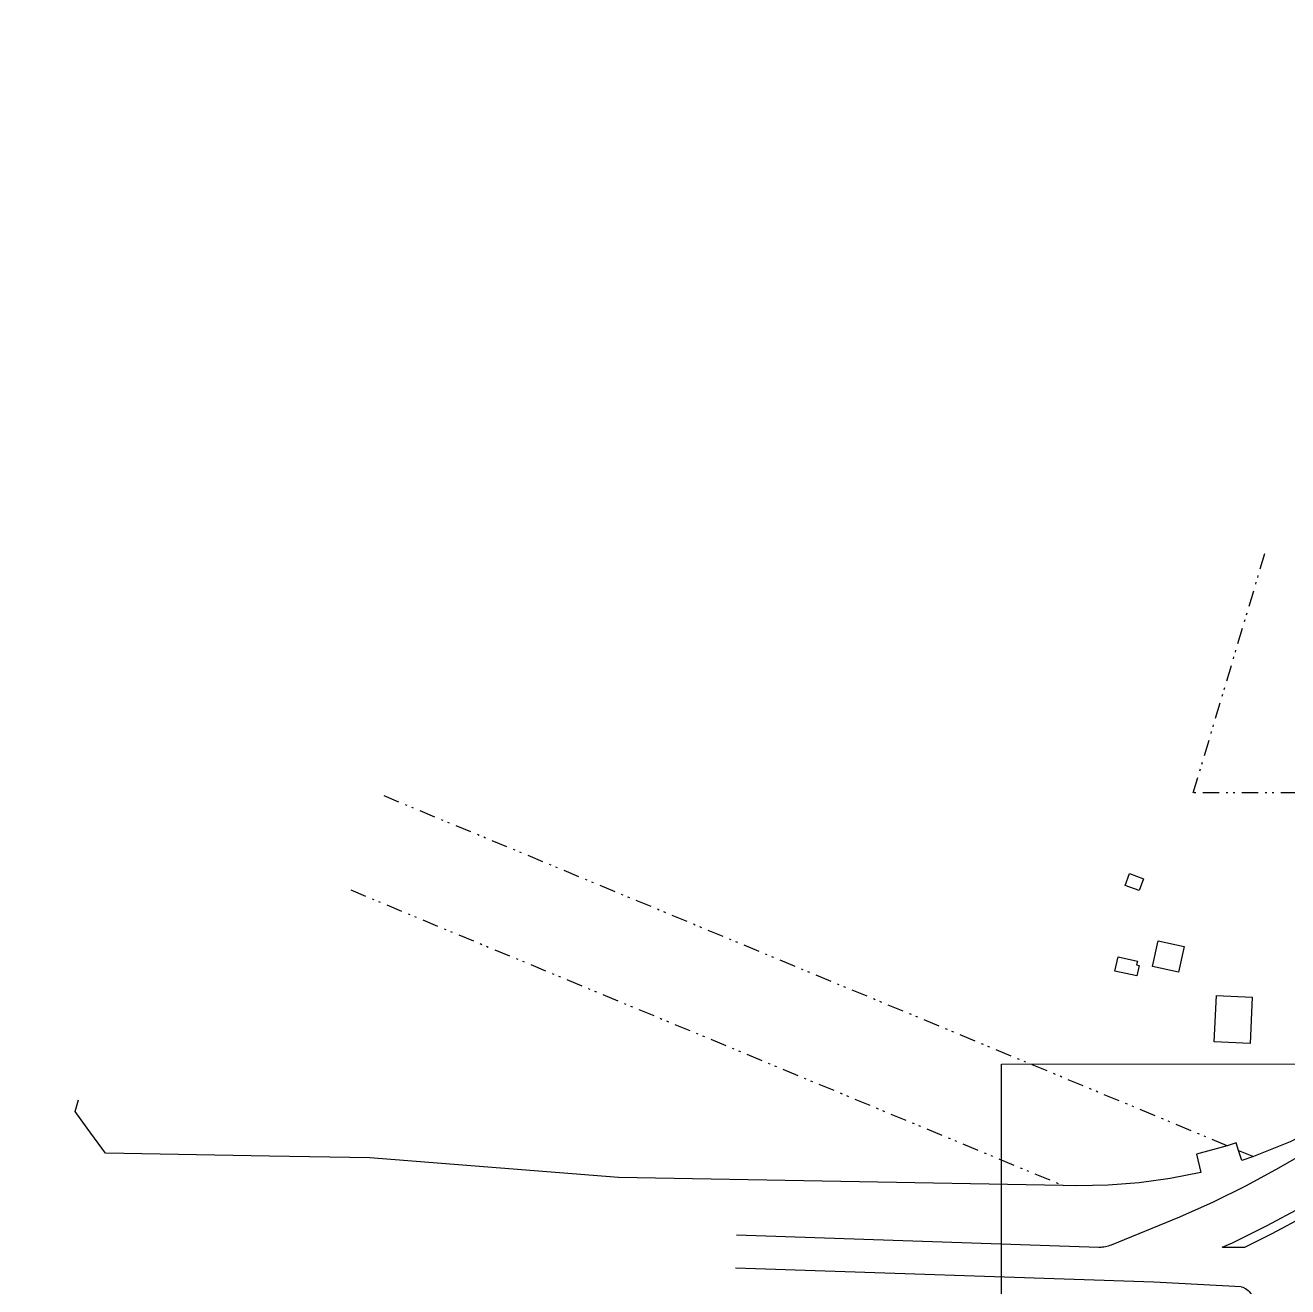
# Model space of a CAD drawing. Extents: x 11808739 to 11823423, y 3647988 to 3656247.
# Drawn here: x 11812786 to 11813800, y 3652778 to 3653791 of the extents above; entities that cross this region are included whole.
import ezdxf
from ezdxf.lldxf.tags import DXFTag

# ---------------------------------------------------------------- set-up
doc = ezdxf.new("R2010")
doc.units = 0
doc.header["$MEASUREMENT"] = 0
doc.header["$XCLIPFRAME"] = 2
doc.linetypes.add('PROPERTY', pattern=[31.302502, 12.967109, -5.580706, 1.571985, -4.030017, 1.571985, -5.5807])
for name, color, linetype in [('E_BUILDING', 8, 'Continuous'), ('E_CURB', 8, 'EOP'), ('E_ROW', 8, 'ROW'), ('VICINITY FOC', 104, 'Continuous')]:
    doc.layers.add(name, color=color, linetype=linetype)
doc.layers.add('E_PROPERTY LINE', color=8, linetype='PROPERTY', transparency=0.3)
doc.layers.add('VIEWPORT', color=250, linetype='Continuous', lineweight=25)
doc.styles.add('Arial', font='arial.ttf')
tags = doc.linetypes.add('EOP', pattern='A,49.990109,-1.776071,["EOP",Arial,S=2.99974,R=0.081355,X=0,Y=-1.426368],-10.416452', length=62.182632).pattern_tags.tags
tags[6] = DXFTag(74, 10)
tags = doc.linetypes.add('ROW', pattern='A,25.130993,-3.694477,["R/W",Arial,S=5.36622,R=0,X=0,Y=-2.68311],-18.632906', length=47.458376).pattern_tags.tags
tags[6] = DXFTag(74, 10)
picture_1 = doc.add_image_def('image1.png', size_in_pixel=(1270, 827))

msp = doc.modelspace()

# ---------------------------------------------------------------- linework, layer by layer
at = {"layer": 'E_BUILDING', "flags": 128}
for points in [[(11813680.6, 3653096.2), (11813669.3, 3653100.4), (11813672.8, 3653109.8), (11813684.1, 3653105.6), (11813680.6, 3653096.2)], [(11813712.3, 3653030.6), (11813691.3, 3653035.2), (11813695.8, 3653055.8), (11813716.7, 3653051.3), (11813712.3, 3653030.6)], [(11813678.7, 3653027.6), (11813661.1, 3653031.6), (11813663.7, 3653043), (11813679.2, 3653039.5), (11813678.5, 3653036.5), (11813680.7, 3653036), (11813678.7, 3653027.6)], [(11813769.7, 3652973.3), (11813740.9, 3652974.6), (11813742.6, 3653012), (11813771.4, 3653010.7), (11813769.7, 3652973.3)]]:
    msp.add_lwpolyline(points, close=True, dxfattribs=at)
at = {"layer": 'E_CURB', "transparency": 33554559, "flags": 128}
for points in [[(11813357.4, 3652819.8), (11813648.2, 3652809.9, 0.105814), (11813658.5, 3652811.8), (11813713.2, 3652834.1), (11813740.2, 3652846.3), (11813766.7, 3652859.4), (11813792.7, 3652873.4), (11813818.3, 3652888.3), (11813843.2, 3652904.1), (11813867.7, 3652920.8), (11813891.4, 3652938.3), (11813920.6, 3652961.7), (11813950.9, 3652984.8), (11813981.8, 3653007.2), (11814013.2, 3653028.8), (11814045.1, 3653049.6), (11814077.5, 3653069.6), (11814110.5, 3653088.8), (11814143.8, 3653107.1), (11814508.7, 3653301.1)], [(11813648.2, 3652809.9, -0.000037), (11813650.1, 3652809.9, -0.000037)], [(11813747.9, 3652809.9, -0.000342), (11813765.4, 3652809.9)], [(11813762.5, 3652778, -0.202889), (11813770.4, 3652772.1, -0.155895), (11813768.1, 3652752.6, -0.2235), (11813743.9, 3652736.8)]]:
    msp.add_lwpolyline(points, format="xyb", dxfattribs=at)
for points in [[(11813747.3, 3652809.7), (11813755.6, 3652813.4), (11813783.3, 3652827.1), (11813810.5, 3652841.7), (11813837.1, 3652857.3), (11813863.2, 3652873.8), (11813888.7, 3652891.2), (11813913.5, 3652909.5), (11813943, 3652933.1), (11813970.9, 3652957.6)], [(11813765.4, 3652809.9), (11813787.3, 3652820.7), (11813814.5, 3652835.3), (11813841.1, 3652850.9), (11813867.2, 3652867.4), (11813892.7, 3652884.8), (11813917.5, 3652903.2), (11813947, 3652926.7), (11813975.9, 3652952)], [(11813762.5, 3652778), (11813692.3, 3652781.6), (11813356.5, 3652793)]]:
    msp.add_lwpolyline(points, dxfattribs=at)
at = {"layer": 'E_PROPERTY LINE', "transparency": 33554610, "flags": 128}
for points in [[(11813724, 3653174.6), (11813782.3, 3653369.3)], [(11813751.3, 3652891.3), (11813071.1, 3653173.6)], [(11814151.7, 3653174.7), (11813724, 3653174.6)], [(11813047.6, 3653096.7), (11813619.7, 3652859.3)], [(11813760.4, 3652887.5), (11813772.4, 3652882.6)]]:
    msp.add_lwpolyline(points, dxfattribs=at)
at = {"layer": 'E_ROW', "ltscale": 0.75, "flags": 128}
for points in [[(11815332.7, 3653736.4), (11815314.4, 3653712.4), (11815307.9, 3653714.7), (11815291.8, 3653696.3), (11815274.8, 3653678.8), (11815256.9, 3653662.3), (11815260, 3653658.8), (11815236.6, 3653641.2), (11815212.3, 3653624.7), (11815209.3, 3653629.3), (11815181.5, 3653612.4), (11815171.5, 3653606.8), (11815174, 3653602), (11815165.5, 3653597.4), (11815094.9, 3653566.5), (11815024.1, 3653536.4), (11814960.3, 3653514), (11814880.8, 3653486), (11814852.6, 3653476), (11814791.3, 3653452.9), (11814731, 3653427.5), (11814679.6, 3653403.7), (11814629.1, 3653378.2), (11814611.8, 3653369.1), (11814465.8, 3653291), (11814396.7, 3653255.5), (11814173.8, 3653138.3), (11814133.7, 3653114.5), (11813996.1, 3653033), (11813965.1, 3653011.8), (11813935.4, 3652988.9), (11813907.1, 3652964.2), (11813882.9, 3652943.7), (11813857.2, 3652925.2), (11813830.1, 3652908.7), (11813801.8, 3652894.5), (11813772.4, 3652882.6), (11813763.1, 3652879.4), (11813760.4, 3652887.5), (11813758.4, 3652893.6)], [(11813758.4, 3652893.6), (11813751.3, 3652891.3), (11813726.7, 3652884.5), (11813730.2, 3652869.9), (11813705.6, 3652864.9), (11813680.7, 3652861.4), (11813655.6, 3652859.5), (11813630.5, 3652859.1), (11813619.7, 3652859.3), (11813262.7, 3652865.8), (11813062.9, 3652881.5), (11812982.3, 3652883), (11812850.7, 3652885.4), (11812836.1, 3652905.5), (11812826.4, 3652918.8), (11812829.1, 3652928.1)]]:
    msp.add_lwpolyline(points, dxfattribs=at)
at = {"layer": 'VIEWPORT', "ltscale": 0.01}
msp.add_lwpolyline([(11813570, 3652956.9), (11814257.7, 3652957), (11814257.7, 3652575.4), (11813570, 3652575.4)], close=True, dxfattribs=at)

# ---------------------------------------------------------------- pictures from other files: only their frames are drawn
at = {"layer": 'VICINITY FOC'}
image = msp.add_image(picture_1, insert=(11810740.9, 3647987.7), size_in_units=(12682.3, 8259.2), dxfattribs=at)
image.set_boundary_path([(-0.5, -0.5), (1269.5, -0.5), (1269.5, 826.5), (-0.5, 826.5), (-0.5, -0.5)])
image.dxf.flags = 255

doc.saveas('drawing.dxf')
